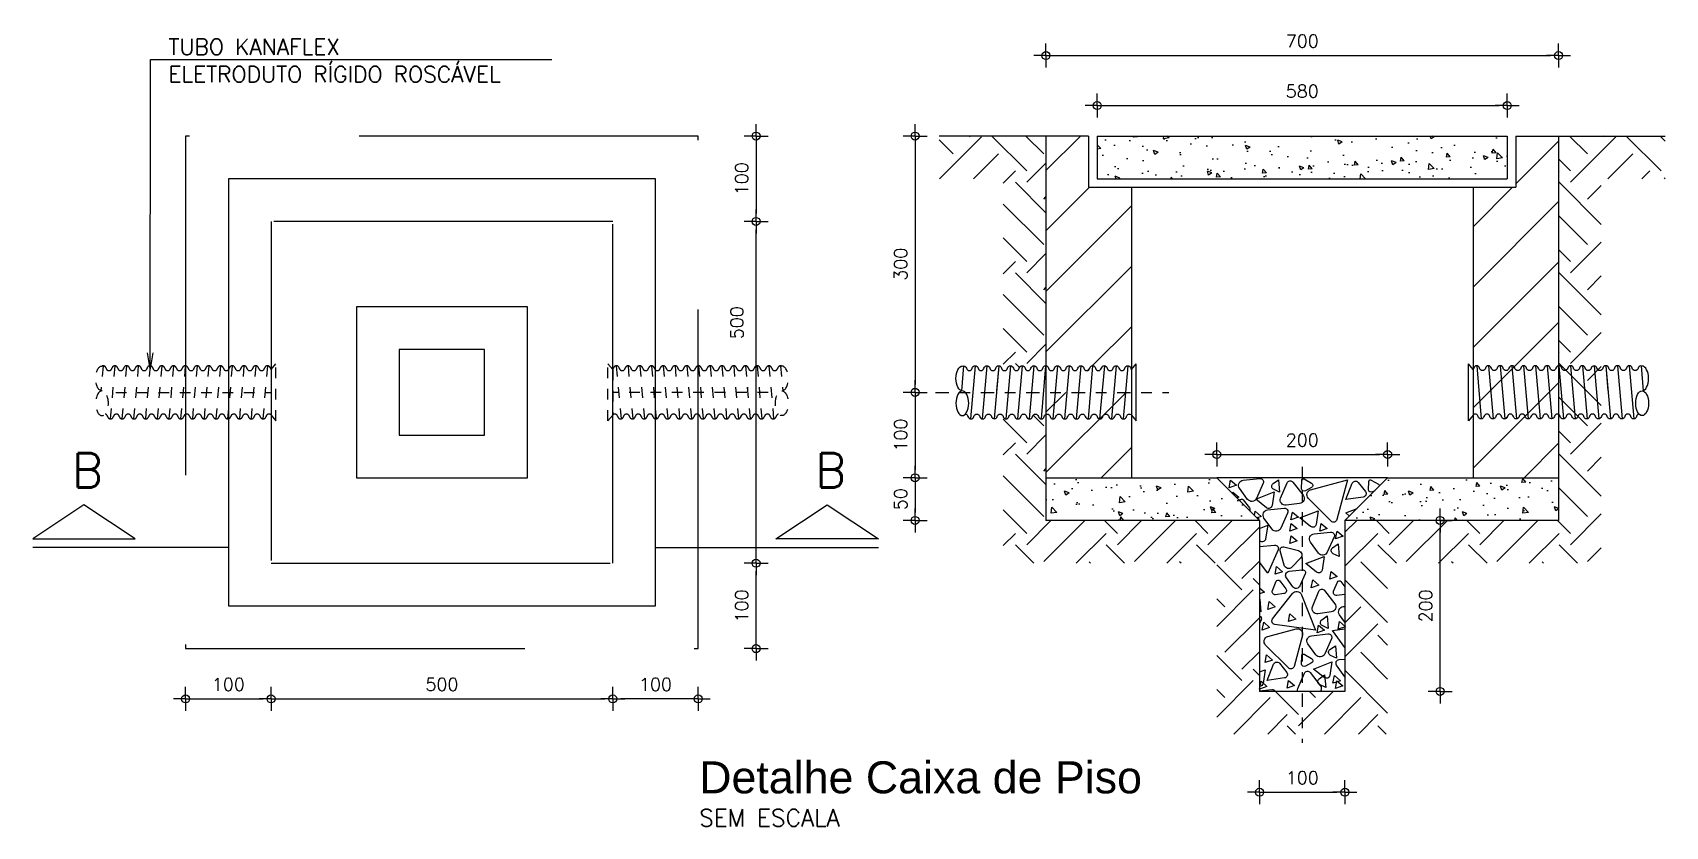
# Model space of a CAD drawing. Header units: millimetres. Extents: x 0 to 321, y -39 to 66.
# Drawn here: x 281.58 to 296.87, y 6.02 to 13.45 of the extents above; entities that cross this region are included whole.
import ezdxf

# ---------------------------------------------------------------- set-up
doc = ezdxf.new("R2010")
doc.units = ezdxf.units.MM
doc.header["$LTSCALE"] = 0.5
doc.header["$MEASUREMENT"] = 0
for name, pattern in [('DASHDOT2', [0.5, 0.25, -0.125, 0, -0.125]), ('HIDDEN', [9.525, 6.35, -3.175]), ('HIDDEN2', [0.1875, 0.125, -0.0625])]:
    doc.linetypes.add(name, pattern=pattern)
doc.layers.add('Cotas', color=1, linetype='Continuous', lineweight=5)
for name, color, linetype in [('E-CAIXA', 1, 'Continuous'), ('LEGENDA', 2, 'Continuous'), ('linha_de_chamada', 1, 'Continuous')]:
    doc.layers.add(name, color=color, linetype=linetype)
doc.styles.add('140-50', font='arial.ttf', dxfattribs={"height": 0.3})
doc.styles.add('60-100', font='romans.shx', dxfattribs={"height": 0.16})
doc.styles.add('60-50', font='romans.shx', dxfattribs={"height": 0.08})
doc.styles.add('60-75', font='romans.shx', dxfattribs={"height": 0.12})
doc.styles.add('ROMANS', font='romans.shx')
doc.dimstyles.new('60-75', dxfattribs={"dimtxt": 0.12, "dimasz": 0.075, "dimexe": 0.05, "dimexo": 0.05, "dimgap": 0.075, "dimtad": 1, "dimzin": 4, "dimdsep": 46, "dimtxsty": '60-75', "dimblk": 'BOLINHA', "dimcen": 0.09, "dimse1": 1, "dimse2": 1, "dimclrd": 1, "dimclre": 1, "dimclrt": 2, "dimadec": 0, "dimazin": 0, "dimtfac": 1.8, "dimtix": 1, "dimtmove": 2, "dimatfit": 3, "dimldrblk": 'BOLINHA', "dimfxl": 0, "dimtvp": 2, "dimtolj": 1, "dimtzin": 4, "dimarcsym": 0})
doc.dimstyles.new('SETAS75', dxfattribs={"dimtxt": 0.15, "dimasz": 0.15, "dimexe": 0.15, "dimexo": 0, "dimgap": 0.1, "dimtad": 1, "dimzin": 10, "dimdsep": 46, "dimtxsty": '60-100', "dimblk1": 'OPEN', "dimblk2": 'OPEN', "dimsah": 1, "dimcen": 0, "dimclrd": 1, "dimclre": 1, "dimclrt": 2, "dimadec": 0, "dimazin": 0, "dimtfac": 1, "dimtix": 1, "dimtmove": 2, "dimatfit": 3, "dimldrblk": 'OPEN', "dimfxl": 0, "dimtolj": 1, "dimtzin": 6, "dimarcsym": 0})
pattern_1 = [(130, (298.2308, 9.92212), (-0.430356, -0.037651), [0.045, -0.495]), (185, (298.2308, 9.9221), (0.08325, 0.451315), [0.036, -0.396]), (79.5486, (298.19492, 9.919), (-0.347106, 0.413664), [0.038244, -0.420685]), (133.816, (298.2308, 10.0421), (-0.640345, -0.09931), [0.0675, -0.7425]), (83.364, (298.1774, 10.03384), (-0.5608, 0.58447), [0.057366, -0.63103]), (188.816, (298.2308, 10.0421), (-0.5608, 0.58447), [0.054, -0.594]), (159, (298.1708, 10.01212), (-0.358144, -0.241571), [0.045, -0.495]), (214, (298.1708, 10.0121), (-0.14599, 0.43509), [0.036, -0.396]), (108.5486, (298.14094, 9.992), (-0.504134, 0.193518), [0.038244, -0.420685]), (142.5, (298.23079, 9.92212), (-0.007296, 0.1997363), [0, -0.3912, 0, -0.402, 0, -0.3975]), (172.5, (298.23079, 9.92212), (-0.157842, 0.236647), [0, -0.2292, 0, -0.3822, 0, -0.1515]), (212.5, (298.36459, 9.92212), (-0.3202935, -0.013533), [0, -0.15, 0, -0.468, 0, -0.621]), (222.5, (298.42459, 9.92212), (-0.349912, 0.060063), [0, -0.195, 0, -0.3108, 0, -0.441])]

# ---------------------------------------------------------------- blocks, each defined once
blk = doc.blocks.new('BOLINHA')
at = {"color": 0, "linetype": 'ByBlock', "lineweight": -2}
for q in [(-1.5, 0), (0, 1.5), (1.5, 0), (0, -1.5)]:
    blk.add_line((0, 0), q, dxfattribs=at)
blk.add_circle((0, 0), 0.5, dxfattribs=at)
blk = doc.blocks.new('*D15')
at = {"layer": 'Cotas', "color": 1, "lineweight": -2, "ltscale": 2.5, "transparency": 16777216}
blk.add_line((289.847, 12.411), (289.847, 10.161), dxfattribs=at)
at = {"layer": 'Defpoints', "color": 0, "ltscale": 2.5, "transparency": 16777216}
for p in [(290.072, 12.486), (289.847, 10.086), (290.072, 10.086)]:
    blk.add_point(p, dxfattribs=at)
at = {"layer": 'Cotas', "color": 1, "lineweight": -2, "ltscale": 2.5, "transparency": 16777216, "xscale": 0.075, "yscale": 0.075, "zscale": 0.075}
for p, rotation in [((289.847, 12.486), 90), ((289.847, 10.086), 270)]:
    blk.add_blockref('BOLINHA', p, dxfattribs=dict(at, rotation=rotation))
at = {"layer": 'Cotas', "color": 2, "ltscale": 2.5, "transparency": 16777216, "insert": (289.712, 11.286), "char_height": 0.12, "attachment_point": 5, "rotation": 90, "style": '60-75'}
blk.add_mtext('\\A1;300', dxfattribs=at)
blk = doc.blocks.new('*D16')
at = {"layer": 'Cotas', "color": 1, "lineweight": -2, "ltscale": 2.5, "transparency": 16777216}
blk.add_line((288.358, 12.411), (288.358, 11.761), dxfattribs=at)
at = {"layer": 'Defpoints', "color": 0, "ltscale": 2.5, "transparency": 16777216}
for p in [(287.816, 12.486), (287.816, 11.686), (288.358, 11.686)]:
    blk.add_point(p, dxfattribs=at)
at = {"layer": 'Cotas', "color": 1, "lineweight": -2, "ltscale": 2.5, "transparency": 16777216, "xscale": 0.075, "yscale": 0.075, "zscale": 0.075}
for p, rotation in [((288.358, 12.486), 90), ((288.358, 11.686), 270)]:
    blk.add_blockref('BOLINHA', p, dxfattribs=dict(at, rotation=rotation))
at = {"layer": 'Cotas', "color": 2, "ltscale": 2.5, "transparency": 16777216, "insert": (288.223, 12.086), "char_height": 0.12, "attachment_point": 5, "rotation": 90, "style": '60-75'}
blk.add_mtext('\\A1;100', dxfattribs=at)
blk = doc.blocks.new('*D17')
at = {"layer": 'Cotas', "color": 1, "lineweight": -2, "ltscale": 2.5, "transparency": 16777216}
blk.add_line((288.358, 8.561), (288.358, 11.611), dxfattribs=at)
at = {"layer": 'Defpoints', "color": 0, "ltscale": 2.5, "transparency": 16777216}
for p in [(287.816, 11.686), (288.358, 11.686), (287.816, 8.486)]:
    blk.add_point(p, dxfattribs=at)
at = {"layer": 'Cotas', "color": 1, "lineweight": -2, "ltscale": 2.5, "transparency": 16777216, "xscale": 0.075, "yscale": 0.075, "zscale": 0.075}
for p, rotation in [((288.358, 11.686), 90), ((288.358, 8.486), 270)]:
    blk.add_blockref('BOLINHA', p, dxfattribs=dict(at, rotation=rotation))
at = {"layer": 'Cotas', "color": 2, "ltscale": 2.5, "transparency": 16777216, "insert": (288.178, 10.738), "char_height": 0.12, "attachment_point": 5, "rotation": 90, "style": '60-75'}
blk.add_mtext('\\A1;500', dxfattribs=at)
blk = doc.blocks.new('*D18')
at = {"layer": 'Cotas', "color": 1, "lineweight": -2, "ltscale": 2.5, "transparency": 16777216}
blk.add_line((283.891, 7.216), (286.941, 7.216), dxfattribs=at)
at = {"layer": 'Defpoints', "color": 0, "ltscale": 2.5, "transparency": 16777216}
for p in [(283.816, 7.686), (287.016, 7.686), (287.016, 7.216)]:
    blk.add_point(p, dxfattribs=at)
at = {"layer": 'Cotas', "color": 1, "lineweight": -2, "ltscale": 2.5, "transparency": 16777216, "xscale": 0.075, "yscale": 0.075, "zscale": 0.075, "rotation": 180}
blk.add_blockref('BOLINHA', (283.816, 7.216), dxfattribs=at)
at = {"layer": 'Cotas', "color": 1, "lineweight": -2, "ltscale": 2.5, "transparency": 16777216, "xscale": 0.075, "yscale": 0.075, "zscale": 0.075}
blk.add_blockref('BOLINHA', (287.016, 7.216), dxfattribs=at)
at = {"layer": 'Cotas', "color": 2, "ltscale": 2.5, "transparency": 16777216, "insert": (285.416, 7.351), "char_height": 0.12, "attachment_point": 5, "style": '60-75'}
blk.add_mtext('\\A1;500', dxfattribs=at)
blk = doc.blocks.new('*D19')
at = {"layer": 'Cotas', "color": 1, "lineweight": -2, "ltscale": 2.5, "transparency": 16777216}
blk.add_line((283.091, 7.216), (283.741, 7.216), dxfattribs=at)
at = {"layer": 'Defpoints', "color": 0, "ltscale": 2.5, "transparency": 16777216}
for p in [(283.016, 7.686), (283.816, 7.686), (283.816, 7.216)]:
    blk.add_point(p, dxfattribs=at)
at = {"layer": 'Cotas', "color": 1, "lineweight": -2, "ltscale": 2.5, "transparency": 16777216, "xscale": 0.075, "yscale": 0.075, "zscale": 0.075, "rotation": 180}
blk.add_blockref('BOLINHA', (283.016, 7.216), dxfattribs=at)
at = {"layer": 'Cotas', "color": 1, "lineweight": -2, "ltscale": 2.5, "transparency": 16777216, "xscale": 0.075, "yscale": 0.075, "zscale": 0.075}
blk.add_blockref('BOLINHA', (283.816, 7.216), dxfattribs=at)
at = {"layer": 'Cotas', "color": 2, "ltscale": 2.5, "transparency": 16777216, "insert": (283.416, 7.351), "char_height": 0.12, "attachment_point": 5, "style": '60-75'}
blk.add_mtext('\\A1;100', dxfattribs=at)
blk = doc.blocks.new('*D20')
at = {"layer": 'Cotas', "color": 1, "lineweight": -2, "ltscale": 2.5, "transparency": 16777216}
blk.add_line((289.847, 9.211), (289.847, 8.961), dxfattribs=at)
at = {"layer": 'Defpoints', "color": 0, "ltscale": 2.5, "transparency": 16777216}
for p in [(290.072, 9.286), (289.847, 8.886), (290.072, 8.886)]:
    blk.add_point(p, dxfattribs=at)
at = {"layer": 'Cotas', "color": 1, "lineweight": -2, "ltscale": 2.5, "transparency": 16777216, "xscale": 0.075, "yscale": 0.075, "zscale": 0.075}
for p, rotation in [((289.847, 9.286), 90), ((289.847, 8.886), 270)]:
    blk.add_blockref('BOLINHA', p, dxfattribs=dict(at, rotation=rotation))
at = {"layer": 'Cotas', "color": 2, "ltscale": 2.5, "transparency": 16777216, "insert": (289.712, 9.086), "char_height": 0.12, "attachment_point": 5, "rotation": 90, "style": '60-75'}
blk.add_mtext('\\A1;50', dxfattribs=at)
blk = doc.blocks.new('*D21')
at = {"layer": 'Cotas', "color": 1, "lineweight": -2, "ltscale": 2.5, "transparency": 16777216}
blk.add_line((289.847, 10.011), (289.847, 9.361), dxfattribs=at)
at = {"layer": 'Defpoints', "color": 0, "ltscale": 2.5, "transparency": 16777216}
for p in [(290.072, 10.086), (289.847, 9.286), (290.072, 9.286)]:
    blk.add_point(p, dxfattribs=at)
at = {"layer": 'Cotas', "color": 1, "lineweight": -2, "ltscale": 2.5, "transparency": 16777216, "xscale": 0.075, "yscale": 0.075, "zscale": 0.075}
for p, rotation in [((289.847, 10.086), 90), ((289.847, 9.286), 270)]:
    blk.add_blockref('BOLINHA', p, dxfattribs=dict(at, rotation=rotation))
at = {"layer": 'Cotas', "color": 2, "ltscale": 2.5, "transparency": 16777216, "insert": (289.712, 9.686), "char_height": 0.12, "attachment_point": 5, "rotation": 90, "style": '60-75'}
blk.add_mtext('\\A1;100', dxfattribs=at)
blk = doc.blocks.new('*D22')
at = {"layer": 'Cotas', "color": 1, "lineweight": -2, "ltscale": 2.5, "transparency": 16777216}
blk.add_line((288.358, 7.761), (288.358, 8.411), dxfattribs=at)
at = {"layer": 'Defpoints', "color": 0, "ltscale": 2.5, "transparency": 16777216}
for p in [(287.816, 8.486), (288.358, 8.486), (287.816, 7.686)]:
    blk.add_point(p, dxfattribs=at)
at = {"layer": 'Cotas', "color": 1, "lineweight": -2, "ltscale": 2.5, "transparency": 16777216, "xscale": 0.075, "yscale": 0.075, "zscale": 0.075}
for p, rotation in [((288.358, 8.486), 90), ((288.358, 7.686), 270)]:
    blk.add_blockref('BOLINHA', p, dxfattribs=dict(at, rotation=rotation))
at = {"layer": 'Cotas', "color": 2, "ltscale": 2.5, "transparency": 16777216, "insert": (288.223, 8.086), "char_height": 0.12, "attachment_point": 5, "rotation": 90, "style": '60-75'}
blk.add_mtext('\\A1;100', dxfattribs=at)
blk = doc.blocks.new('*D23')
at = {"layer": 'Cotas', "color": 1, "lineweight": -2, "ltscale": 2.5, "transparency": 16777216}
blk.add_line((287.741, 7.216), (287.091, 7.216), dxfattribs=at)
at = {"layer": 'Defpoints', "color": 0, "ltscale": 2.5, "transparency": 16777216}
for p in [(287.016, 7.686), (287.816, 7.686), (287.016, 7.216)]:
    blk.add_point(p, dxfattribs=at)
at = {"layer": 'Cotas', "color": 1, "lineweight": -2, "ltscale": 2.5, "transparency": 16777216, "xscale": 0.075, "yscale": 0.075, "zscale": 0.075, "rotation": 180}
blk.add_blockref('BOLINHA', (287.016, 7.216), dxfattribs=at)
at = {"layer": 'Cotas', "color": 1, "lineweight": -2, "ltscale": 2.5, "transparency": 16777216, "xscale": 0.075, "yscale": 0.075, "zscale": 0.075}
blk.add_blockref('BOLINHA', (287.816, 7.216), dxfattribs=at)
at = {"layer": 'Cotas', "color": 2, "ltscale": 2.5, "transparency": 16777216, "insert": (287.416, 7.351), "char_height": 0.12, "attachment_point": 5, "style": '60-75'}
blk.add_mtext('\\A1;100', dxfattribs=at)
blk = doc.blocks.new('*D24')
at = {"layer": 'Cotas', "color": 1, "lineweight": -2, "ltscale": 2.5, "transparency": 16777216}
blk.add_line((293.147, 6.342), (293.797, 6.342), dxfattribs=at)
at = {"layer": 'Defpoints', "color": 0, "ltscale": 2.5, "transparency": 16777216}
for p in [(293.072, 7.286), (293.872, 7.286), (293.872, 6.342)]:
    blk.add_point(p, dxfattribs=at)
at = {"layer": 'Cotas', "color": 1, "lineweight": -2, "ltscale": 2.5, "transparency": 16777216, "xscale": 0.075, "yscale": 0.075, "zscale": 0.075, "rotation": 180}
blk.add_blockref('BOLINHA', (293.072, 6.342), dxfattribs=at)
at = {"layer": 'Cotas', "color": 1, "lineweight": -2, "ltscale": 2.5, "transparency": 16777216, "xscale": 0.075, "yscale": 0.075, "zscale": 0.075}
blk.add_blockref('BOLINHA', (293.872, 6.342), dxfattribs=at)
at = {"layer": 'Cotas', "color": 2, "ltscale": 2.5, "transparency": 16777216, "insert": (293.472, 6.477), "char_height": 0.12, "attachment_point": 5, "style": '60-75'}
blk.add_mtext('\\A1;100', dxfattribs=at)
blk = doc.blocks.new('*D25')
at = {"layer": 'Cotas', "color": 1, "lineweight": -2, "ltscale": 2.5, "transparency": 16777216}
blk.add_line((294.763, 7.361), (294.763, 8.811), dxfattribs=at)
at = {"layer": 'Defpoints', "color": 0, "ltscale": 2.5, "transparency": 16777216}
for p in [(293.872, 8.886), (294.763, 8.886), (293.872, 7.286)]:
    blk.add_point(p, dxfattribs=at)
at = {"layer": 'Cotas', "color": 1, "lineweight": -2, "ltscale": 2.5, "transparency": 16777216, "xscale": 0.075, "yscale": 0.075, "zscale": 0.075}
for p, rotation in [((294.763, 8.886), 90), ((294.763, 7.286), 270)]:
    blk.add_blockref('BOLINHA', p, dxfattribs=dict(at, rotation=rotation))
at = {"layer": 'Cotas', "color": 2, "ltscale": 2.5, "transparency": 16777216, "insert": (294.628, 8.086), "char_height": 0.12, "attachment_point": 5, "rotation": 90, "style": '60-75'}
blk.add_mtext('\\A1;200', dxfattribs=at)
blk = doc.blocks.new('*D26')
at = {"layer": 'Cotas', "color": 1, "lineweight": -2, "ltscale": 2.5, "transparency": 16777216}
blk.add_line((292.747, 9.504), (294.197, 9.504), dxfattribs=at)
at = {"layer": 'Defpoints', "color": 0, "ltscale": 2.5, "transparency": 16777216}
for p in [(294.272, 9.504), (292.672, 9.286), (294.272, 9.286)]:
    blk.add_point(p, dxfattribs=at)
at = {"layer": 'Cotas', "color": 1, "lineweight": -2, "ltscale": 2.5, "transparency": 16777216, "xscale": 0.075, "yscale": 0.075, "zscale": 0.075, "rotation": 180}
blk.add_blockref('BOLINHA', (292.672, 9.504), dxfattribs=at)
at = {"layer": 'Cotas', "color": 1, "lineweight": -2, "ltscale": 2.5, "transparency": 16777216, "xscale": 0.075, "yscale": 0.075, "zscale": 0.075}
blk.add_blockref('BOLINHA', (294.272, 9.504), dxfattribs=at)
at = {"layer": 'Cotas', "color": 2, "ltscale": 2.5, "transparency": 16777216, "insert": (293.472, 9.639), "char_height": 0.12, "attachment_point": 5, "style": '60-75'}
blk.add_mtext('\\A1;200', dxfattribs=at)
blk = doc.blocks.new('*D27')
at = {"layer": 'Cotas', "color": 1, "lineweight": -2, "ltscale": 2.5, "transparency": 16777216}
blk.add_line((291.147, 13.24), (295.797, 13.24), dxfattribs=at)
at = {"layer": 'Defpoints', "color": 0, "ltscale": 2.5, "transparency": 16777216}
for p in [(295.872, 13.24), (291.072, 12.306), (295.872, 12.306)]:
    blk.add_point(p, dxfattribs=at)
at = {"layer": 'Cotas', "color": 1, "lineweight": -2, "ltscale": 2.5, "transparency": 16777216, "xscale": 0.075, "yscale": 0.075, "zscale": 0.075, "rotation": 180}
blk.add_blockref('BOLINHA', (291.072, 13.24), dxfattribs=at)
at = {"layer": 'Cotas', "color": 1, "lineweight": -2, "ltscale": 2.5, "transparency": 16777216, "xscale": 0.075, "yscale": 0.075, "zscale": 0.075}
blk.add_blockref('BOLINHA', (295.872, 13.24), dxfattribs=at)
at = {"layer": 'Cotas', "color": 2, "ltscale": 2.5, "transparency": 16777216, "insert": (293.472, 13.375), "char_height": 0.12, "attachment_point": 5, "style": '60-75'}
blk.add_mtext('\\A1;700', dxfattribs=at)
blk = doc.blocks.new('*D28')
at = {"layer": 'Cotas', "color": 1, "lineweight": -2, "ltscale": 2.5, "transparency": 16777216}
blk.add_line((291.627, 12.771), (295.317, 12.771), dxfattribs=at)
at = {"layer": 'Defpoints', "color": 0, "ltscale": 2.5, "transparency": 16777216}
for p in [(295.392, 12.771), (291.552, 12.306), (295.392, 12.306)]:
    blk.add_point(p, dxfattribs=at)
at = {"layer": 'Cotas', "color": 1, "lineweight": -2, "ltscale": 2.5, "transparency": 16777216, "xscale": 0.075, "yscale": 0.075, "zscale": 0.075, "rotation": 180}
blk.add_blockref('BOLINHA', (291.552, 12.771), dxfattribs=at)
at = {"layer": 'Cotas', "color": 1, "lineweight": -2, "ltscale": 2.5, "transparency": 16777216, "xscale": 0.075, "yscale": 0.075, "zscale": 0.075}
blk.add_blockref('BOLINHA', (295.392, 12.771), dxfattribs=at)
at = {"layer": 'Cotas', "color": 2, "ltscale": 2.5, "transparency": 16777216, "insert": (293.472, 12.906), "char_height": 0.12, "attachment_point": 5, "style": '60-75'}
blk.add_mtext('\\A1;580', dxfattribs=at)
blk = doc.blocks.new('_OPEN')
at = {"color": 0, "linetype": 'ByBlock'}
for p, q in [((-1, 0.17), (0, 0)), ((0, 0), (-1, -0.17)), ((0, 0), (-1, 0))]:
    blk.add_line(p, q, dxfattribs=at)

msp = doc.modelspace()

# ---------------------------------------------------------------- hatches: boundary and pattern name
at = {"layer": 'E-CAIXA'}
h = msp.add_hatch(dxfattribs=at)
h.set_pattern_fill('EARTH', color=256, scale=2.4, angle=45, style=0)
h.set_pattern_definition([(45, (102.83664, -91.7855), (6e-17, 0.8485281), [0.6, -0.6]), (45, (102.67754, -91.6264), (6e-17, 0.8485281), [0.6, -0.6]), (45, (102.51844, -91.4673), (6e-17, 0.8485281), [0.6, -0.6]), (135, (102.51844, -91.36125), (-0.8485281, 1e-16), [0.6, -0.6]), (135, (102.67754, -91.20215), (-0.8485281, 1e-16), [0.6, -0.6]), (135, (102.83664, -91.04305), (-0.8485281, 1e-16), [0.6, -0.6])])
h.paths.add_polyline_path([(291.072, 12.486), (290.072, 12.486), (290.072, 12.086), (290.672, 12.086), (290.672, 10.292, 0.490904), (290.712, 10.312, -0.816497), (290.767, 10.312, 0.816497), (290.822, 10.312, -0.816497), (290.877, 10.312, 0.816497), (290.932, 10.312, -0.816497), (290.987, 10.312, 0.816497), (291.042, 10.312, -0.38624), (291.072, 10.334)])
h.paths.add_polyline_path([(293.072, 8.886), (291.072, 8.886), (291.072, 9.286), (291.072, 9.88, 0.242965), (291.056, 9.86, -0.816497), (291.001, 9.86, 0.816497), (290.946, 9.86, -0.816497), (290.891, 9.86, 0.816497), (290.836, 9.86, -0.816497), (290.781, 9.86, 0.816497), (290.726, 9.86, -0.768153), (290.672, 9.857), (290.672, 8.486), (292.672, 8.486), (292.672, 6.886), (293.472, 6.886), (293.472, 7.286), (293.072, 7.286)])
h.paths.add_polyline_path([(294.272, 8.486), (296.272, 8.486), (296.272, 12.086), (296.872, 12.086), (296.872, 12.486), (295.872, 12.486), (295.872, 9.286), (295.872, 8.886), (293.872, 8.886), (293.872, 7.896), (293.878, 7.891), (293.872, 7.889), (293.872, 7.286), (293.472, 7.286), (293.472, 6.886), (294.272, 6.886)])
h.paths.add_polyline_path([(294.063, 7.472), (294.063, 8.7), (294.663, 8.7), (294.663, 7.472)], flags=24)
h = msp.add_hatch(dxfattribs=at)
h.set_pattern_fill('ANSI31', color=256, scale=3.2, style=0)
h.set_pattern_definition([(45, (102.83664, -91.7855), (-0.2828427, 0.2828427), [])])
h.paths.add_polyline_path([(291.072, 10.334, -0.3271), (291.097, 10.312, 0.816497), (291.152, 10.312, -0.816497), (291.207, 10.312, 0.816497), (291.262, 10.312, -0.816497), (291.317, 10.312, 0.816497), (291.372, 10.312, -0.816497), (291.427, 10.312, 0.816497), (291.482, 10.312, -0.816497), (291.537, 10.312, 0.816496), (291.591, 10.312), (291.591, 10.312, -0.816497), (291.537, 10.312, 0.356394), (291.509, 10.334), (291.487, 10.086), (291.597, 10.086), (291.619, 10.334, 0.356394), (291.591, 10.312), (291.591, 10.312, -0.816497), (291.646, 10.312, 0.816497), (291.701, 10.312, -0.816497), (291.756, 10.312, 0.816497), (291.811, 10.312, -0.816497), (291.866, 10.312, 0.125324), (291.872, 10.299), (291.872, 12.006), (291.472, 12.006), (291.472, 12.486), (291.072, 12.486)])
h.paths.add_polyline_path([(291.872, 9.286), (291.872, 10.086), (291.072, 10.086), (291.072, 9.286)])
h.paths.add_polyline_path([(295.872, 12.486), (295.712, 12.486), (295.472, 12.486), (295.472, 12.006), (295.072, 12.006), (295.072, 9.286), (295.872, 9.286)])
h = msp.add_hatch(dxfattribs=at)
h.set_pattern_fill('AR-CONC', color=256, scale=0.06, style=0)
h.set_pattern_definition(pattern_1)
h.paths.add_polyline_path([(291.552, 12.486), (291.552, 12.086), (295.392, 12.086), (295.392, 12.486)])
h = msp.add_hatch(dxfattribs=at)
h.set_pattern_fill('AR-CONC', color=256, scale=0.06, style=0)
h.set_pattern_definition([(130, (400.259, -64.21433), (-0.4303561, -0.0376513), [0.045, -0.495]), (185, (400.259, -64.21433), (0.0832508, 0.4513153), [0.036, -0.396]), (79.5486, (400.22315, -64.21747), (-0.3471056, 0.4136637), [0.0382441, -0.4206853]), (133.8158, (400.259, -64.09433), (-0.6403446, -0.0993114), [0.0675, -0.7425]), (83.3644, (400.20566, -64.1026), (-0.5607976, 0.5844707), [0.0573662, -0.6310278]), (188.8158, (400.259, -64.0943), (-0.560797, 0.584471), [0.054, -0.594]), (159, (400.199, -64.12433), (-0.3581442, -0.2415713), [0.045, -0.495]), (214, (400.199, -64.12433), (-0.1459892, 0.43509), [0.036, -0.396]), (108.5486, (400.16917, -64.14446), (-0.5041336, 0.1935183), [0.0382441, -0.4206853]), (142.5, (400.25902, -64.21433), (-0.00729591, 0.19973631), [0, -0.3912, 0, -0.402, 0, -0.3975]), (172.5, (400.25902, -64.21433), (-0.15784172, 0.23664703), [0, -0.2292, 0, -0.3822, 0, -0.1515]), (212.5, (400.39282, -64.21433), (-0.32029346, -0.01353292), [0, -0.15, 0, -0.468, 0, -0.621]), (222.5, (400.45282, -64.21433), (-0.3499117, 0.060063), [0, -0.195, 0, -0.3108, 0, -0.441])])
h.paths.add_polyline_path([(291.072, 9.286), (291.072, 8.886), (293.072, 8.886), (292.672, 9.286)])
h = msp.add_hatch(dxfattribs=at)
h.set_pattern_fill('AR-CONC', color=256, scale=0.06, style=0)
h.set_pattern_definition(pattern_1)
h.paths.add_polyline_path([(295.872, 8.886), (295.872, 9.286), (294.272, 9.286), (293.872, 8.886)])

# ---------------------------------------------------------------- linework, layer by layer
at = {"layer": 'E-CAIXA', "color": 5}
for p, q in [((291.072, 12.486), (290.072, 12.486)), ((295.872, 12.486), (296.872, 12.486))]:
    msp.add_line(p, q, dxfattribs=at)
at = {"layer": 'E-CAIXA', "color": 3}
for p, q in [((291.072, 12.486), (291.072, 9.286)), ((291.472, 12.486), (291.072, 12.486)), ((291.472, 12.486), (291.472, 12.006)), ((291.552, 12.486), (295.392, 12.486)), ((291.552, 12.486), (291.552, 12.086)), ((295.392, 12.486), (295.392, 12.086)), ((295.472, 12.486), (295.872, 12.486)), ((295.472, 12.486), (295.472, 12.006)), ((295.872, 12.486), (295.872, 9.286)), ((291.552, 12.086), (295.392, 12.086)), ((291.472, 12.006), (291.872, 12.006)), ((291.872, 12.006), (291.872, 9.286)), ((295.072, 12.006), (295.072, 9.286)), ((295.072, 12.006), (295.472, 12.006)), ((283.416, 8.634), (281.584, 8.634)), ((287.416, 8.634), (289.504, 8.634))]:
    msp.add_line(p, q, dxfattribs=at)
at = {"layer": 'E-CAIXA'}
for p, q in [((291.872, 12.006), (295.072, 12.006)), ((290.3, 10.334), (290.28, 10.101)), ((290.41, 10.334), (290.366, 9.838)), ((290.52, 10.334), (290.476, 9.838)), ((290.63, 10.334), (290.586, 9.838)), ((290.63, 10.334), (290.609, 10.101)), ((290.74, 10.334), (290.696, 9.838)), ((290.74, 10.334), (290.696, 9.838)), ((290.85, 10.334), (290.806, 9.838)), ((290.85, 10.334), (290.806, 9.838)), ((290.959, 10.334), (290.916, 9.838)), ((290.959, 10.334), (290.916, 9.838)), ((291.069, 10.334), (291.026, 9.838)), ((291.179, 10.334), (291.136, 9.838)), ((291.289, 10.334), (291.246, 9.838)), ((291.399, 10.334), (291.356, 9.838)), ((291.509, 10.334), (291.466, 9.838)), ((291.619, 10.334), (291.575, 9.838)), ((291.729, 10.334), (291.685, 9.838)), ((291.839, 10.334), (291.795, 9.838)), ((295.106, 10.334), (295.149, 9.838)), ((295.216, 10.334), (295.259, 9.838)), ((295.326, 10.334), (295.369, 9.838)), ((295.436, 10.334), (295.479, 9.838)), ((295.545, 10.334), (295.589, 9.838)), ((295.655, 10.334), (295.699, 9.838)), ((295.765, 10.334), (295.809, 9.838)), ((295.875, 10.334), (295.919, 9.838)), ((295.985, 10.334), (296.029, 9.838)), ((295.985, 10.334), (296.029, 9.838)), ((296.095, 10.334), (296.139, 9.838)), ((296.095, 10.334), (296.139, 9.838)), ((296.205, 10.334), (296.249, 9.838)), ((296.205, 10.334), (296.249, 9.838)), ((296.315, 10.334), (296.358, 9.838)), ((296.315, 10.334), (296.335, 10.101)), ((296.425, 10.334), (296.468, 9.838)), ((296.535, 10.334), (296.578, 9.838)), ((296.645, 10.334), (296.665, 10.101))]:
    msp.add_line(p, q, dxfattribs=at)
at = {"layer": 'E-CAIXA', "linetype": 'HIDDEN2', "ltscale": 0.25}
for p, q in [((282.243, 10.334), (282.223, 10.101)), ((282.353, 10.334), (282.31, 9.838)), ((282.463, 10.334), (282.42, 9.838)), ((282.573, 10.334), (282.529, 9.838)), ((282.573, 10.334), (282.553, 10.101)), ((282.683, 10.334), (282.639, 9.838)), ((282.683, 10.334), (282.639, 9.838)), ((282.793, 10.334), (282.749, 9.838)), ((282.793, 10.334), (282.749, 9.838)), ((282.903, 10.334), (282.859, 9.838)), ((282.903, 10.334), (282.859, 9.838)), ((283.013, 10.334), (282.969, 9.838)), ((283.123, 10.334), (283.079, 9.838)), ((283.232, 10.334), (283.189, 9.838)), ((283.342, 10.334), (283.299, 9.838)), ((283.452, 10.334), (283.409, 9.838)), ((283.562, 10.334), (283.519, 9.838)), ((283.672, 10.334), (283.629, 9.838)), ((283.782, 10.334), (283.739, 9.838)), ((283.816, 10.299), (283.86, 10.353)), ((283.86, 9.819), (283.86, 10.353)), ((286.971, 9.819), (286.971, 10.353)), ((287.016, 10.299), (286.971, 10.353)), ((287.049, 10.334), (287.093, 9.838)), ((287.159, 10.334), (287.203, 9.838)), ((287.269, 10.334), (287.312, 9.838)), ((287.379, 10.334), (287.422, 9.838)), ((287.489, 10.334), (287.532, 9.838)), ((287.599, 10.334), (287.642, 9.838)), ((287.709, 10.334), (287.752, 9.838)), ((287.819, 10.334), (287.862, 9.838)), ((287.928, 10.334), (287.972, 9.838)), ((287.928, 10.334), (287.972, 9.838)), ((288.038, 10.334), (288.082, 9.838)), ((288.038, 10.334), (288.082, 9.838)), ((288.148, 10.334), (288.192, 9.838)), ((288.148, 10.334), (288.192, 9.838)), ((288.258, 10.334), (288.302, 9.838)), ((288.258, 10.334), (288.279, 10.101)), ((288.368, 10.334), (288.412, 9.838)), ((288.478, 10.334), (288.522, 9.838)), ((288.588, 10.334), (288.608, 10.101)), ((282.361, 10.086), (283.816, 10.086)), ((288.47, 10.086), (287.016, 10.086)), ((283.816, 9.873), (283.86, 9.819)), ((287.016, 9.873), (286.971, 9.819))]:
    msp.add_line(p, q, dxfattribs=at)
at = {"layer": 'E-CAIXA', "color": 2}
for p, q in [((291.872, 10.299), (291.917, 10.353)), ((291.917, 9.819), (291.917, 10.353)), ((295.028, 9.819), (295.028, 10.353)), ((295.072, 10.299), (295.028, 10.353)), ((291.872, 9.873), (291.917, 9.819)), ((295.072, 9.873), (295.028, 9.819))]:
    msp.add_line(p, q, dxfattribs=at)
at = {"layer": 'E-CAIXA', "linetype": 'DASHDOT2'}
for p, q in [((290.038, 10.086), (292.223, 10.086)), ((293.472, 9.39), (293.472, 6.803))]:
    msp.add_line(p, q, dxfattribs=at)
at = {"layer": 'E-CAIXA', "color": 4}
for p, q in [((291.072, 9.286), (291.072, 8.886)), ((291.072, 9.286), (292.672, 9.286)), ((293.072, 8.886), (292.672, 9.286)), ((294.272, 9.286), (293.872, 8.886)), ((294.272, 9.286), (295.872, 9.286)), ((295.872, 9.286), (295.872, 8.886)), ((293.072, 8.886), (291.072, 8.886)), ((293.072, 8.886), (293.072, 7.286)), ((293.872, 8.886), (293.872, 7.286)), ((295.872, 8.886), (293.872, 8.886)), ((293.872, 7.286), (293.072, 7.286))]:
    msp.add_line(p, q, dxfattribs=at)
at = {"layer": 'E-CAIXA', "color": 1}
msp.add_line((294.272, 9.286), (292.672, 9.286), dxfattribs=at)
at = {"layer": 'E-CAIXA', "color": 1, "linetype": 'HIDDEN'}
for points in [[(283.016, 12.486), (283.016, 7.686), (287.816, 7.686), (287.816, 12.486)], [(283.816, 11.686), (283.816, 8.486), (287.016, 8.486), (287.016, 11.686)]]:
    msp.add_lwpolyline(points, close=True, dxfattribs=at)
at = {"layer": 'E-CAIXA', "color": 4}
msp.add_lwpolyline([(283.416, 12.086), (283.416, 8.086), (287.416, 8.086), (287.416, 12.086)], close=True, dxfattribs=at)
at = {"layer": 'E-CAIXA', "linetype": 'HIDDEN'}
for points in [[(284.616, 10.886), (284.616, 9.286), (286.216, 9.286), (286.216, 10.886)], [(285.016, 10.486), (285.016, 9.686), (285.816, 9.686), (285.816, 10.486)]]:
    msp.add_lwpolyline(points, close=True, dxfattribs=at)
at = {"layer": 'E-CAIXA', "linetype": 'HIDDEN2', "ltscale": 0.25}
for points in [[(282.233, 10.332, -0.470095), (282.271, 10.312, 0.816497), (282.326, 10.312, -0.816497), (282.381, 10.312, 0.816497), (282.436, 10.312, -0.816497), (282.491, 10.312, 0.816497), (282.545, 10.312, -0.816497), (282.6, 10.312, 0.816497), (282.655, 10.312, -0.816497), (282.71, 10.312, 0.816497), (282.765, 10.312, -0.816497), (282.82, 10.312, 0.816497), (282.875, 10.312, -0.816497), (282.93, 10.312, 0.816497), (282.985, 10.312, -0.816497), (283.04, 10.312, 0.816497), (283.095, 10.312, -0.816497), (283.15, 10.312, 0.816497), (283.205, 10.312, -0.816497), (283.26, 10.312, 0.816497), (283.315, 10.312, -0.816497), (283.37, 10.312, 0.816497), (283.425, 10.312, -0.816497), (283.48, 10.312, 0.816497), (283.535, 10.312, -0.816497), (283.59, 10.312, 0.816497), (283.645, 10.312, -0.816497), (283.7, 10.312, 0.816497), (283.755, 10.312, -0.816497), (283.81, 10.312, 0.125324), (283.816, 10.299), (283.816, 9.873)], [(288.599, 10.332, 0.470095), (288.56, 10.312, -0.816497), (288.505, 10.312, 0.816497), (288.451, 10.312, -0.816497), (288.396, 10.312, 0.816497), (288.341, 10.312, -0.816497), (288.286, 10.312, 0.816497), (288.231, 10.312, -0.816497), (288.176, 10.312, 0.816497), (288.121, 10.312, -0.816497), (288.066, 10.312, 0.816497), (288.011, 10.312, -0.816497), (287.956, 10.312, 0.816497), (287.901, 10.312, -0.816497), (287.846, 10.312, 0.816497), (287.791, 10.312, -0.816497), (287.736, 10.312, 0.816497), (287.681, 10.312, -0.816497), (287.626, 10.312, 0.816497), (287.571, 10.312, -0.816497), (287.516, 10.312, 0.816497), (287.461, 10.312, -0.816497), (287.406, 10.312, 0.816497), (287.351, 10.312, -0.816497), (287.296, 10.312, 0.816497), (287.241, 10.312, -0.816497), (287.186, 10.312, 0.816497), (287.132, 10.312, -0.816497), (287.077, 10.312, 0.816497), (287.022, 10.312, -0.125324), (287.016, 10.299), (287.016, 9.873)], [(282.262, 9.882, -0.313035), (282.285, 9.86, 0.816497), (282.34, 9.86, -0.816497), (282.395, 9.86, 0.816497), (282.45, 9.86, -0.816497), (282.505, 9.86, 0.816497), (282.56, 9.86, -0.816497), (282.615, 9.86, 0.816497), (282.67, 9.86, -0.816497), (282.725, 9.86, 0.816497), (282.78, 9.86, -0.816497), (282.835, 9.86, 0.816497), (282.89, 9.86, -0.816497), (282.944, 9.86, 0.816497), (282.999, 9.86, -0.816497), (283.054, 9.86, 0.816497), (283.109, 9.86, -0.816497), (283.164, 9.86, 0.816497), (283.219, 9.86, -0.816497), (283.274, 9.86, 0.816497), (283.329, 9.86, -0.816497), (283.384, 9.86, 0.816497), (283.439, 9.86, -0.816497), (283.494, 9.86, 0.816497), (283.549, 9.86, -0.816497), (283.604, 9.86, 0.816497), (283.659, 9.86, -0.816497), (283.714, 9.86, 0.816497), (283.769, 9.86, -0.587694), (283.816, 9.875)], [(288.569, 9.882, 0.313035), (288.546, 9.86, -0.816497), (288.491, 9.86, 0.816497), (288.436, 9.86, -0.816497), (288.381, 9.86, 0.816497), (288.326, 9.86, -0.816497), (288.271, 9.86, 0.816497), (288.216, 9.86, -0.816497), (288.161, 9.86, 0.816497), (288.107, 9.86, -0.816497), (288.052, 9.86, 0.816497), (287.997, 9.86, -0.816497), (287.942, 9.86, 0.816497), (287.887, 9.86, -0.816497), (287.832, 9.86, 0.816497), (287.777, 9.86, -0.816497), (287.722, 9.86, 0.816497), (287.667, 9.86, -0.816497), (287.612, 9.86, 0.816497), (287.557, 9.86, -0.816497), (287.502, 9.86, 0.816497), (287.447, 9.86, -0.816497), (287.392, 9.86, 0.816497), (287.337, 9.86, -0.816497), (287.282, 9.86, 0.816497), (287.227, 9.86, -0.816497), (287.172, 9.86, 0.816497), (287.117, 9.86, -0.816497), (287.062, 9.86, 0.587694), (287.016, 9.875)]]:
    msp.add_lwpolyline(points, format="xyb", dxfattribs=at)
at = {"layer": 'E-CAIXA', "color": 1}
for points in [[(290.289, 10.332, -0.470095), (290.327, 10.312, 0.816497), (290.382, 10.312, -0.816497), (290.437, 10.312, 0.816497), (290.492, 10.312, -0.816497), (290.547, 10.312, 0.816497), (290.602, 10.312, -0.816497), (290.657, 10.312, 0.816497), (290.712, 10.312, -0.816497), (290.767, 10.312, 0.816497), (290.822, 10.312, -0.816497), (290.877, 10.312, 0.816497), (290.932, 10.312, -0.816497), (290.987, 10.312, 0.816497), (291.042, 10.312, -0.816497), (291.097, 10.312, 0.816497), (291.152, 10.312, -0.816497), (291.207, 10.312, 0.816497), (291.262, 10.312, -0.816497), (291.317, 10.312, 0.816497), (291.372, 10.312, -0.816497), (291.427, 10.312, 0.816497), (291.482, 10.312, -0.816497), (291.537, 10.312, 0.816497), (291.591, 10.312, -0.816497), (291.646, 10.312, 0.816497), (291.701, 10.312, -0.816497), (291.756, 10.312, 0.816497), (291.811, 10.312, -0.816497), (291.866, 10.312, 0.125324), (291.872, 10.299), (291.872, 9.873)], [(296.655, 10.332, 0.470095), (296.617, 10.312, -0.816497), (296.562, 10.312, 0.816497), (296.507, 10.312, -0.816497), (296.452, 10.312, 0.816497), (296.397, 10.312, -0.816497), (296.342, 10.312, 0.816497), (296.287, 10.312, -0.816497), (296.232, 10.312, 0.816497), (296.178, 10.312, -0.816497), (296.123, 10.312, 0.816497), (296.068, 10.312, -0.816497), (296.013, 10.312, 0.816497), (295.958, 10.312, -0.816497), (295.903, 10.312, 0.816497), (295.848, 10.312, -0.816497), (295.793, 10.312, 0.816497), (295.738, 10.312, -0.816497), (295.683, 10.312, 0.816497), (295.628, 10.312, -0.816497), (295.573, 10.312, 0.816497), (295.518, 10.312, -0.816497), (295.463, 10.312, 0.816497), (295.408, 10.312, -0.816497), (295.353, 10.312, 0.816497), (295.298, 10.312, -0.816497), (295.243, 10.312, 0.816497), (295.188, 10.312, -0.816497), (295.133, 10.312, 0.816497), (295.078, 10.312, -0.125324), (295.072, 10.299), (295.072, 9.873)], [(290.319, 9.882, -0.313035), (290.342, 9.86, 0.816497), (290.397, 9.86, -0.816497), (290.452, 9.86, 0.816497), (290.507, 9.86, -0.816497), (290.562, 9.86, 0.816497), (290.616, 9.86, -0.816497), (290.671, 9.86, 0.816497), (290.726, 9.86, -0.816497), (290.781, 9.86, 0.816497), (290.836, 9.86, -0.816497), (290.891, 9.86, 0.816497), (290.946, 9.86, -0.816497), (291.001, 9.86, 0.816497), (291.056, 9.86, -0.816497), (291.111, 9.86, 0.816497), (291.166, 9.86, -0.816497), (291.221, 9.86, 0.816497), (291.276, 9.86, -0.816497), (291.331, 9.86, 0.816497), (291.386, 9.86, -0.816497), (291.441, 9.86, 0.816497), (291.496, 9.86, -0.816497), (291.551, 9.86, 0.816497), (291.606, 9.86, -0.816497), (291.661, 9.86, 0.816497), (291.716, 9.86, -0.816497), (291.771, 9.86, 0.816497), (291.826, 9.86, -0.587694), (291.872, 9.875)], [(296.626, 9.882, 0.313035), (296.603, 9.86, -0.816497), (296.548, 9.86, 0.816497), (296.493, 9.86, -0.816497), (296.438, 9.86, 0.816497), (296.383, 9.86, -0.816497), (296.328, 9.86, 0.816497), (296.273, 9.86, -0.816497), (296.218, 9.86, 0.816497), (296.163, 9.86, -0.816497), (296.108, 9.86, 0.816497), (296.053, 9.86, -0.816497), (295.998, 9.86, 0.816497), (295.943, 9.86, -0.816497), (295.888, 9.86, 0.816497), (295.833, 9.86, -0.816497), (295.779, 9.86, 0.816497), (295.724, 9.86, -0.816497), (295.669, 9.86, 0.816497), (295.614, 9.86, -0.816497), (295.559, 9.86, 0.816497), (295.504, 9.86, -0.816497), (295.449, 9.86, 0.816497), (295.394, 9.86, -0.816497), (295.339, 9.86, 0.816497), (295.284, 9.86, -0.816497), (295.229, 9.86, 0.816497), (295.174, 9.86, -0.816497), (295.119, 9.86, 0.587694), (295.072, 9.875)]]:
    msp.add_lwpolyline(points, format="xyb", dxfattribs=at)
at = {"layer": 'E-CAIXA'}
for points in [[(292.856, 9.216), (292.787, 9.192), (292.801, 9.264)], [(293.436, 8.916), (293.366, 8.891), (293.38, 8.964)], [(293.426, 8.811), (293.356, 8.787), (293.37, 8.859)], [(293.426, 8.694), (293.356, 8.67), (293.37, 8.742)], [(293.706, 8.811), (293.636, 8.787), (293.65, 8.859)], [(293.854, 8.739), (293.784, 8.715), (293.798, 8.787)], [(293.287, 8.406), (293.218, 8.382), (293.232, 8.454)], [(293.799, 8.361), (293.729, 8.337), (293.743, 8.409)], [(293.626, 8.281), (293.556, 8.257), (293.57, 8.33)], [(293.218, 8.078), (293.149, 8.054), (293.163, 8.126)], [(293.411, 7.963), (293.342, 7.939), (293.356, 8.011)], [(293.167, 7.884), (293.097, 7.86), (293.111, 7.933)], [(293.681, 7.859), (293.612, 7.834), (293.625, 7.907)], [(293.878, 7.891), (293.808, 7.867), (293.822, 7.939)], [(293.194, 7.579), (293.124, 7.555), (293.138, 7.627)], [(293.142, 7.332), (293.072, 7.307), (293.086, 7.38)], [(293.401, 7.341), (293.331, 7.317), (293.345, 7.389)], [(293.829, 7.386), (293.759, 7.362), (293.773, 7.434)], [(293.853, 7.338), (293.784, 7.314), (293.797, 7.386)]]:
    msp.add_lwpolyline(points, close=True, dxfattribs=at)
for points in [[(293.107, 9.235), (293.043, 9.093, -0.57735), (292.961, 9.084), (292.885, 9.188, -0.57735), (292.919, 9.264), (293.074, 9.28, -0.57735)], [(293.251, 9.268), (293.26, 9.151), (293.204, 9.178, -0.57735), (293.2, 9.233)], [(293.385, 9.245), (293.48, 9.122, -0.57735), (293.448, 9.045), (293.321, 9.029, -0.57735), (293.27, 9.095), (293.33, 9.238, -0.57735)], [(293.491, 9.275), (293.558, 9.236, -0.57735), (293.558, 9.194), (293.502, 9.163, -0.57735), (293.466, 9.184), (293.467, 9.261, -0.57735)], [(293.897, 9.266), (293.796, 8.894, -0.57735), (293.743, 8.88), (293.529, 9.094, -0.57735), (293.551, 9.174)], [(293.995, 9.243), (294.063, 9.157, -0.57735), (294.043, 9.106), (293.879, 9.082), (293.941, 9.235, -0.57735)], [(293.137, 9.006), (293.037, 9.087), (293.208, 9.154), (293.189, 9.027, -0.57735)], [(293.335, 8.956), (293.272, 8.814, -0.57735), (293.189, 8.805), (293.114, 8.909, -0.57735), (293.148, 8.985), (293.303, 9.001, -0.57735)], [(293.551, 8.83), (293.451, 8.911), (293.622, 8.977), (293.603, 8.85, -0.57735)], [(293.771, 8.732), (293.707, 8.59, -0.57735), (293.625, 8.581), (293.549, 8.684, -0.57735), (293.583, 8.76), (293.738, 8.777, -0.57735)], [(293.3, 8.638), (293.436, 8.604, -0.57735), (293.456, 8.532), (293.376, 8.449, -0.57735), (293.303, 8.468), (293.266, 8.603, -0.57735)], [(293.808, 8.666), (293.818, 8.548), (293.761, 8.575, -0.57735), (293.757, 8.63)], [(293.501, 8.387), (293.451, 8.273, -0.57735), (293.384, 8.266), (293.324, 8.349, -0.57735), (293.351, 8.41), (293.475, 8.423, -0.57735)], [(293.607, 8.402), (293.506, 8.482), (293.677, 8.549), (293.658, 8.422, -0.57735)], [(293.262, 8.321), (293.318, 8.247, -0.57735), (293.299, 8.201), (293.223, 8.191, -0.57735), (293.193, 8.231), (293.229, 8.317, -0.57735)], [(293.597, 7.858), (293.215, 7.913, -0.57735), (293.194, 7.964), (293.381, 8.202, -0.57735), (293.464, 8.191)], [(293.682, 8.23), (293.777, 8.106, -0.57735), (293.745, 8.03), (293.618, 8.013, -0.57735), (293.567, 8.079), (293.627, 8.223, -0.57735)], [(293.707, 7.993), (293.716, 7.875), (293.66, 7.902, -0.57735), (293.656, 7.957)], [(293.474, 7.812), (293.395, 7.52, -0.57735), (293.342, 7.505), (293.128, 7.72, -0.57735), (293.15, 7.8), (293.416, 7.871, -0.57735)], [(293.746, 7.779), (293.683, 7.637, -0.57735), (293.6, 7.628), (293.525, 7.732, -0.57735), (293.558, 7.807), (293.713, 7.824, -0.57735)], [(293.784, 7.713), (293.793, 7.596), (293.737, 7.622, -0.57735), (293.732, 7.678)], [(293.258, 7.549), (293.327, 7.463, -0.57735), (293.306, 7.412), (293.143, 7.388), (293.204, 7.541, -0.57735)], [(293.491, 7.633), (293.558, 7.594, -0.57735), (293.558, 7.552), (293.502, 7.521, -0.57735), (293.466, 7.542), (293.467, 7.62, -0.57735)], [(293.679, 7.415), (293.578, 7.495), (293.749, 7.562), (293.73, 7.435, -0.57735)], [(293.682, 7.44), (293.692, 7.322), (293.635, 7.349, -0.57735), (293.631, 7.404)]]:
    msp.add_lwpolyline(points, format="xyb", close=True, dxfattribs=at)
for points in [[(294.151, 9.165), (294.13, 9.153, -0.57735), (294.094, 9.174), (294.095, 9.252, -0.57735), (294.119, 9.265), (294.186, 9.226, -0.204838), (294.197, 9.211, -0.204838)], [(292.886, 9.072), (292.887, 9.074, -0.57735), (292.92, 9.079), (292.977, 9.004, -0.254855), (292.981, 8.977, -0.254855)], [(293.059, 8.913, -0.1746), (293.066, 8.898)], [(293.072, 8.811), (293.149, 8.841), (293.129, 8.714, -0.57735), (293.078, 8.693), (293.072, 8.698)], [(293.072, 8.641), (293.213, 8.655, -0.57735), (293.246, 8.611), (293.149, 8.392), (293.072, 8.497)], [(293.872, 8.194), (293.796, 8.184, -0.57735), (293.766, 8.224), (293.802, 8.31, -0.57735), (293.835, 8.314), (293.872, 8.265)], [(293.072, 7.991, -0.443902), (293.088, 7.956), (293.072, 7.922)], [(293.872, 7.935), (293.822, 8.004, -0.57735), (293.856, 8.08), (293.872, 8.082)], [(293.872, 7.421), (293.794, 7.532, -0.57735), (293.818, 7.583), (293.872, 7.588)], [(293.072, 7.468), (293.124, 7.488), (293.105, 7.361, -0.375923), (293.072, 7.334)], [(293.429, 7.286, -0.142628), (293.432, 7.313), (293.492, 7.456, -0.57735), (293.546, 7.463), (293.641, 7.34, -0.306414), (293.644, 7.286)], [(293.072, 7.29), (293.188, 7.303, -0.303927), (293.22, 7.286)]]:
    msp.add_lwpolyline(points, format="xyb", dxfattribs=at)
at = {"layer": 'E-CAIXA', "color": 3}
for points in [[(282.064, 9.034), (281.584, 8.714), (282.544, 8.714)], [(289.024, 9.034), (289.504, 8.714), (288.544, 8.714)]]:
    msp.add_lwpolyline(points, close=True, dxfattribs=at)
at = {"layer": 'E-CAIXA'}
for points in [[(292.819, 9.139), (292.822, 9.152), (292.877, 9.103), (292.861, 9.098)], [(293.024, 8.934), (293.031, 8.972), (293.087, 8.924), (293.048, 8.91)], [(293.915, 8.928), (293.879, 8.957), (293.985, 8.999)], [(293.072, 8.256), (293.118, 8.216), (293.072, 8.2)], [(293.072, 8.148), (293.075, 8.149), (293.084, 8.032), (293.072, 8.038)], [(293.872, 7.697), (293.755, 7.857), (293.872, 7.87)]]:
    msp.add_lwpolyline(points, dxfattribs=at)
at = {"layer": 'E-CAIXA', "linetype": 'HIDDEN2', "ltscale": 0.25}
for centre, start, end in [((282.573, 10.306), 11.537, 112.2489), ((283.562, 10.306), 90, 168.463), ((287.269, 10.306), 11.537, 90), ((288.258, 10.306), 67.7511, 168.463), ((282.587, 9.855), 11.537, 81.0647), ((283.522, 9.866), 191.537, 264.1972), ((287.31, 9.866), 275.8028, 348.463), ((288.244, 9.855), 98.9353, 168.463)]:
    msp.add_arc(centre, 0.028, start, end, dxfattribs=at)
at = {"layer": 'E-CAIXA'}
for centre, start, end in [((291.619, 10.306), 90, 168.463), ((295.326, 10.306), 11.537, 90), ((291.578, 9.866), 191.537, 264.1972), ((295.366, 9.866), 275.8028, 348.463)]:
    msp.add_arc(centre, 0.028, start, end, dxfattribs=at)
at = {"layer": 'E-CAIXA', "linetype": 'HIDDEN2', "ltscale": 0.25, "extrusion": (0, 0, -1)}
msp.add_ellipse((282.233, 10.216), major_axis=(0, 0.116), ratio=0.515956, start_param=3.141593, end_param=6.283185, dxfattribs=at)
at = {"layer": 'E-CAIXA', "linetype": 'HIDDEN2', "ltscale": 0.25}
msp.add_ellipse((288.599, 10.216), major_axis=(0, 0.116), ratio=0.515956, start_param=3.141593, end_param=6.283185, dxfattribs=at)
at = {"layer": 'E-CAIXA', "color": 1, "extrusion": (0, 0, -1)}
msp.add_ellipse((290.289, 10.216), major_axis=(0, 0.116), ratio=0.515956, start_param=3.141593, end_param=6.283185, dxfattribs=at)
at = {"layer": 'E-CAIXA', "color": 1}
msp.add_ellipse((296.655, 10.216), major_axis=(0, 0.116), ratio=0.515956, start_param=3.141593, end_param=6.283185, dxfattribs=at)
at = {"layer": 'E-CAIXA', "linetype": 'HIDDEN2', "ltscale": 0.25, "extrusion": (0, 0, -1)}
msp.add_ellipse((282.233, 9.984), major_axis=(0, 0.116), ratio=0.515956, dxfattribs=at)
at = {"layer": 'E-CAIXA', "linetype": 'HIDDEN2', "ltscale": 0.25}
msp.add_ellipse((288.599, 9.984), major_axis=(0, 0.116), ratio=0.515956, dxfattribs=at)
at = {"layer": 'E-CAIXA', "color": 1, "extrusion": (0, 0, -1)}
msp.add_ellipse((290.289, 9.984), major_axis=(0, 0.116), ratio=0.515956, dxfattribs=at)
at = {"layer": 'E-CAIXA', "color": 1}
msp.add_ellipse((296.655, 9.984), major_axis=(0, 0.116), ratio=0.515956, dxfattribs=at)

# ---------------------------------------------------------------- texts
at = {"color": 2, "style": 'ROMANS'}
for s, p in [('TUBO KANAFLEX', (282.855, 13.247, -43.217)), ('ELETRODUTO RÍGIDO ROSCÁVEL', (282.855, 12.989, -43.217))]:
    msp.add_text(s, height=0.15, dxfattribs=at).set_placement(p)
at = {"layer": 'E-CAIXA', "color": 2, "style": 'ROMANS'}
for p in [(281.952, 9.196), (288.912, 9.196)]:
    msp.add_text('B', height=0.32, dxfattribs=at).set_placement(p)
at = {"layer": 'LEGENDA', "color": 5, "style": '140-50'}
msp.add_text('Detalhe Caixa de Piso', height=0.3, dxfattribs=at).set_placement((287.825, 6.331))
at = {"layer": 'LEGENDA', "color": 2, "style": '60-50'}
msp.add_text('SEM ESCALA', height=0.16, dxfattribs=at).set_placement((287.825, 6.022))

# ---------------------------------------------------------------- dimensions: what is measured, and where the dimension line sits
at = {"layer": 'Cotas', "ltscale": 2.5}
for base, p1, p2, text, picture, middle in [((295.872, 13.24), (291.072, 12.306), (295.872, 12.306), '700', '*D27', (293.472, 13.375)), ((295.392, 12.771), (291.552, 12.306), (295.392, 12.306), '580', '*D28', (293.472, 12.906)), ((294.272, 9.504), (292.672, 9.286), (294.272, 9.286), '200', '*D26', (293.472, 9.639)), ((293.872, 6.342), (293.072, 7.286), (293.872, 7.286), '100', '*D24', (293.472, 6.477))]:
    dim = msp.add_linear_dim(base=base, p1=p1, p2=p2, text=text, dimstyle='60-75', dxfattribs=at)
    dim.commit()
    dim.dimension.update_dxf_attribs({"geometry": picture, "text_midpoint": middle})
for base, p1, p2, angle, text, picture, middle in [((288.358, 11.686), (287.816, 12.486), (287.816, 11.686), 270, '100', '*D16', (288.223, 12.086)), ((289.847, 10.086), (290.072, 12.486), (290.072, 10.086), 90, '300', '*D15', (289.712, 11.286)), ((289.847, 9.286), (290.072, 10.086), (290.072, 9.286), 90, '100', '*D21', (289.712, 9.686)), ((289.847, 8.886), (290.072, 9.286), (290.072, 8.886), 90, '50', '*D20', (289.712, 9.086)), ((294.763, 8.886), (293.872, 7.286), (293.872, 8.886), 90, '200', '*D25', (294.628, 8.086)), ((288.358, 8.486), (287.816, 7.686), (287.816, 8.486), 270, '100', '*D22', (288.223, 8.086)), ((283.816, 7.216), (283.016, 7.686), (283.816, 7.686), 180, '100', '*D19', (283.416, 7.351)), ((287.016, 7.216), (283.816, 7.686), (287.016, 7.686), 180, '500', '*D18', (285.416, 7.351)), ((287.016, 7.216), (287.816, 7.686), (287.016, 7.686), 180, '100', '*D23', (287.416, 7.351))]:
    dim = msp.add_linear_dim(base=base, p1=p1, p2=p2, angle=angle, text=text, dimstyle='60-75', dxfattribs=at)
    dim.commit()
    dim.dimension.update_dxf_attribs({"geometry": picture, "text_midpoint": middle})
dim = msp.add_linear_dim(base=(288.358, 11.686), p1=(287.816, 8.486), p2=(287.816, 11.686), angle=270, text='500', dimstyle='60-75', dxfattribs=at)
dim.commit()
dim.dimension.update_dxf_attribs({"geometry": '*D17', "text_midpoint": (288.178, 10.738), "dimtype": 160})

# ---------------------------------------------------------------- leaders
at = {"layer": 'linha_de_chamada'}
msp.add_leader([(282.683, 10.306, -43.217), (282.686, 13.204, -43.217), (286.446, 13.204, -43.217)], dimstyle='SETAS75', override={"dimgap": 0.1, "dimtad": 0}, dxfattribs=at)

doc.saveas('drawing.dxf')
